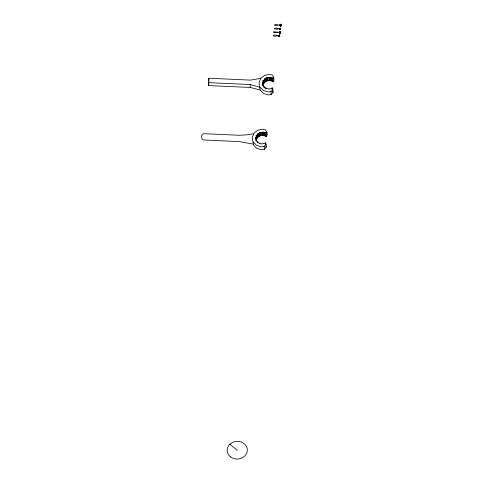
<?xml version="1.0" encoding="UTF-8"?>
<svg xmlns="http://www.w3.org/2000/svg" width="483" height="483" viewBox="0 0 483 483"><rect width="100%" height="100%" fill="white"/><g stroke="black" fill="none" stroke-linecap="round" stroke-linejoin="round"><path stroke-width="0.72" d="M253.352 144.375L252.217 137.57L253.847 133.767L245.95 134.938L239.284 135.258L203.512 133.676C200.94 134.008 200.856 139.382 203.325 139.931L239.091 141.604L253.219 144.127M279.651 34.927L279.729 35.543L279.144 35.114L278.655 35.694L279.029 36.509L279.717 36.551M279.44 31.878C278.655 32.584 280.581 31.304 280.194 31.703M279.892 29.113C281.897 30.507 278.606 28.056 280.846 28.231M279.868 24.862L279.808 25.665L279.772 25.291M263.163 86.059L262.981 82.478L262.649 82.436L262.257 83.287L262.909 83.547L263.078 84.603L262.535 85.026L264.104 86.523L264.183 87.978M264.104 86.523L263.778 87.097L265.885 87.942L265.837 88.576L268.162 88.643L268.397 89.24L270.589 88.528L271.066 88.999L271.706 88.794L271.742 88.16L272.267 87.882L272.901 89.482L273.058 92.398L271.132 94.469L268.566 94.946L263.621 93.533L260.174 90.128L250.285 87.459L208.602 85.563L208.777 78.228L250.46 80.124L260.681 78.367L264.618 75.3L269.743 74.34L272.219 75.046L273.77 77.31L273.933 80.226L273.01 81.778L272.527 81.464L272.412 77.914L271.802 77.666L271.271 78.095L271.428 81.011L270.245 80.764L269.858 77.25L267.66 77.962L267.19 77.491L266.55 77.697L266.67 81.247L265.62 81.802L265.264 78.651L264.31 79.013L264.708 82.521L262.957 83.891L263.446 84.356L263.138 85.394M208.602 85.563L208.879 81.881M278.933 36.388L278.908 35.223M279.82 25.726L280.919 26.16C280.738 26.336 279.295 24.204 281.04 24.512L281.106 24.893L280.78 24.15L279.874 24.555M279.88 24.826L280.792 24.44M270.245 80.764L269.858 77.25M280.617 25.611C281.498 26.734 279.295 23.721 280.243 25.762M280.828 24.79L280.72 24.44M280.732 28.394L280.4 28.177M280.019 31.721L280.279 32.059M279.283 36.581L279.126 36.201L279.089 36.539M279.681 35.507L278.896 35.615M279.868 33.152C279.053 31.6 279.114 33.315 280.291 33.104M280.037 32.017L279.482 32.192M263.356 132.39L264.485 132.94L264.642 135.856L263.464 135.602L263.072 132.088L260.88 132.801L260.403 132.33L259.763 132.535L259.89 136.085L258.834 136.641L258.483 133.489L257.524 133.857L257.928 137.365L256.177 138.736L256.66 139.195L256.358 140.233M262.981 82.478L263.289 81.44L262.8 80.975L263.531 80.323L263.978 83.384M257.191 138.229L256.745 135.162L256.02 135.82L256.503 136.278L255.477 138.126L256.129 138.386L256.298 139.442L255.755 139.871L257.318 141.362L257.397 142.823M279.56 28.394L279.464 29.083M279.524 28.539L279.488 29.276M260.681 78.367L258.997 82.726L260.174 90.128M280.49 25.581L280.508 25.877M279.554 35.174L279.572 35.464M279.132 36.521L279.126 36.201M271.428 81.011L271.386 77.817M264.485 132.94L265.022 132.505L265.632 132.759L265.879 135.325M264.642 135.856L264.599 132.662M280.273 32.814L279.826 32.802L279.935 33.158M280.146 25.152L280.834 24.76M279.065 35.168L278.987 35.543M266.525 80.981L267.347 80.407L267.824 80.878L270.015 80.166M259.89 136.085L259.763 132.535M279.802 29.065L280.14 28.225M279.729 35.543L279.808 35.156M273.01 81.778L272.853 78.868L273.77 77.31M265.759 133.133L265.741 136.303L266.23 136.623L266.073 133.706L266.99 132.149L265.433 129.891L262.963 129.178L257.831 130.138L253.901 133.205M266.23 136.623L267.147 135.065L266.99 132.149M280.375 25.533L280.466 25.889M279.585 32.759L279.615 33.025M272.527 81.464L272.412 77.914M265.741 136.303L265.632 132.759M263.815 80.468L264.551 79.61M257.034 135.312L257.771 134.449M208.445 82.647L250.122 84.543L260.017 87.212L263.458 90.617L268.409 92.03L270.975 91.553L272.901 89.482M253.237 142.05L256.678 145.455L261.629 146.874L264.195 146.391L266.121 144.32L265.481 142.72L264.286 143.837L263.809 143.366L261.611 144.085L261.381 143.487L260.204 143.234L259.667 143.668L259.057 143.415L259.105 142.781L256.998 141.936L257.318 141.362M253.394 144.966L256.835 148.372L261.786 149.79L264.352 149.307L266.278 147.237L266.121 144.32M273.915 31.812L273.879 32.409M280.273 25.466L280.309 25.738M279.114 36.231L278.836 36.014M279.723 36.37L279.24 36.255M280.738 24.73L280.689 24.464M280.249 28.255L280.508 28.358M279.899 31.715L279.917 32.011M263.513 135.306L262.553 134.98L262.245 135.554L261.037 135.717L260.802 132.517M265.421 81.567L264.467 81.929L264.708 82.521M258.64 136.405L257.68 136.774L257.928 137.365M279.723 28.871L279.766 28.557M273.915 31.806L278.069 32.204M265.62 81.802L265.463 78.886L266.368 78.065M258.834 136.641L258.677 133.725L259.727 133.169M280.14 25.581L280.116 25.255M271.543 80.733L272.569 80.83M264.762 135.578L265.789 135.675M259.92 135.451L260.959 135.433M278.226 24.754L274.803 24.603L274.742 25.201M274.815 25.225L278.208 25.382M278.504 29.022C272.756 29.91 273.046 27.036 278.534 28.569M273.946 32.47L278.027 32.427M277.477 35.422C271.404 33.798 272.303 37.426 277.441 35.875M270.088 77.848L271.271 78.095M279.729 31.685L279.784 31.999M280.889 25.889L280.865 25.569L280.919 26.16M279.512 36.533L279.603 36.177M279.367 31.969L279.452 32.983L279.5 32.669M272.364 78.548L272.853 78.868M265.584 133.386L266.073 133.706M229.89 444.227L237.25 450.271M279.808 25.436L280.659 25.931M280.333 24.579L280.363 24.899M280.46 24.814L280.46 24.488M280.188 32.753L280.2 33.11M279.077 35.458L279.144 35.114L279.21 35.452M272.635 91.329L273.058 92.398M265.855 146.174L266.278 147.237M279.488 36.213L279.536 36.75M281.028 24.222L281.106 24.893M280.985 24.482L280.949 24.82M281.034 25.502L280.991 25.889M280.744 25.617L280.726 25.937M280.52 24.464L280.587 24.802M280.285 24.579L280.273 24.971M280.152 31.721L280.152 32.041M280.068 32.79L280.134 33.128M279.669 31.709L279.681 32.065M279.711 32.778L279.675 33.11M279.494 31.8L279.572 32.12M279.657 36.153L279.729 36.539M279.289 32.035L279.301 32.79M279.416 35.09L279.452 35.44M279.343 35.084L279.331 35.434M279.367 36.261L279.349 36.581M279.096 32.029L279.017 32.693M278.92 36.092L279.029 36.509M278.86 35.265L278.824 35.7M278.739 35.404L278.824 36.364M278.655 35.633L278.721 36.213M272.539 78.294L272.66 80.48M271.802 77.666L271.959 80.583M272.267 87.882L272.346 89.343M270.975 91.553L271.132 94.469M270.142 77.552L270.22 79.013M269.182 77.22L269.339 80.136M268.856 77.503L269.031 80.715M267.582 77.678L267.824 80.878M267.19 77.491L267.347 80.407M266.55 77.697L266.67 81.247M265.885 87.942L265.964 89.397M264.811 78.614L264.974 81.53M263.531 80.323L263.688 83.239M263.289 81.44L263.446 84.356M263.096 80.438L263.253 83.354M263.012 82.074L263.126 84.259M262.909 83.547L263.03 85.733M262.649 82.436L262.77 84.622M262.299 82.69L262.378 84.151M265.022 132.505L265.179 135.421M265.481 142.72L265.565 144.182M264.195 146.391L264.352 149.307M263.072 132.088L263.229 135.005M262.396 132.064L262.553 134.98M262.076 132.342L262.245 135.554M260.88 132.801L261.037 135.717M260.403 132.33L260.56 135.246M259.631 133.634L259.745 135.82M258.031 133.453L258.188 136.369M256.745 135.162L256.908 138.078M256.503 136.278L256.66 139.195M256.316 135.276L256.473 138.192M256.225 136.912L256.376 140.903M255.869 137.275L256.05 140.976M250.122 84.543L250.285 87.459M208.777 78.228L208.898 80.413M230.343 456.743A10.101 8.851 -3.1 0 0 247.085 452.094A10.101 8.851 -3.1 0 0 234.333 441.758A10.101 8.851 -3.1 0 0 230.343 456.743"/></g></svg>
